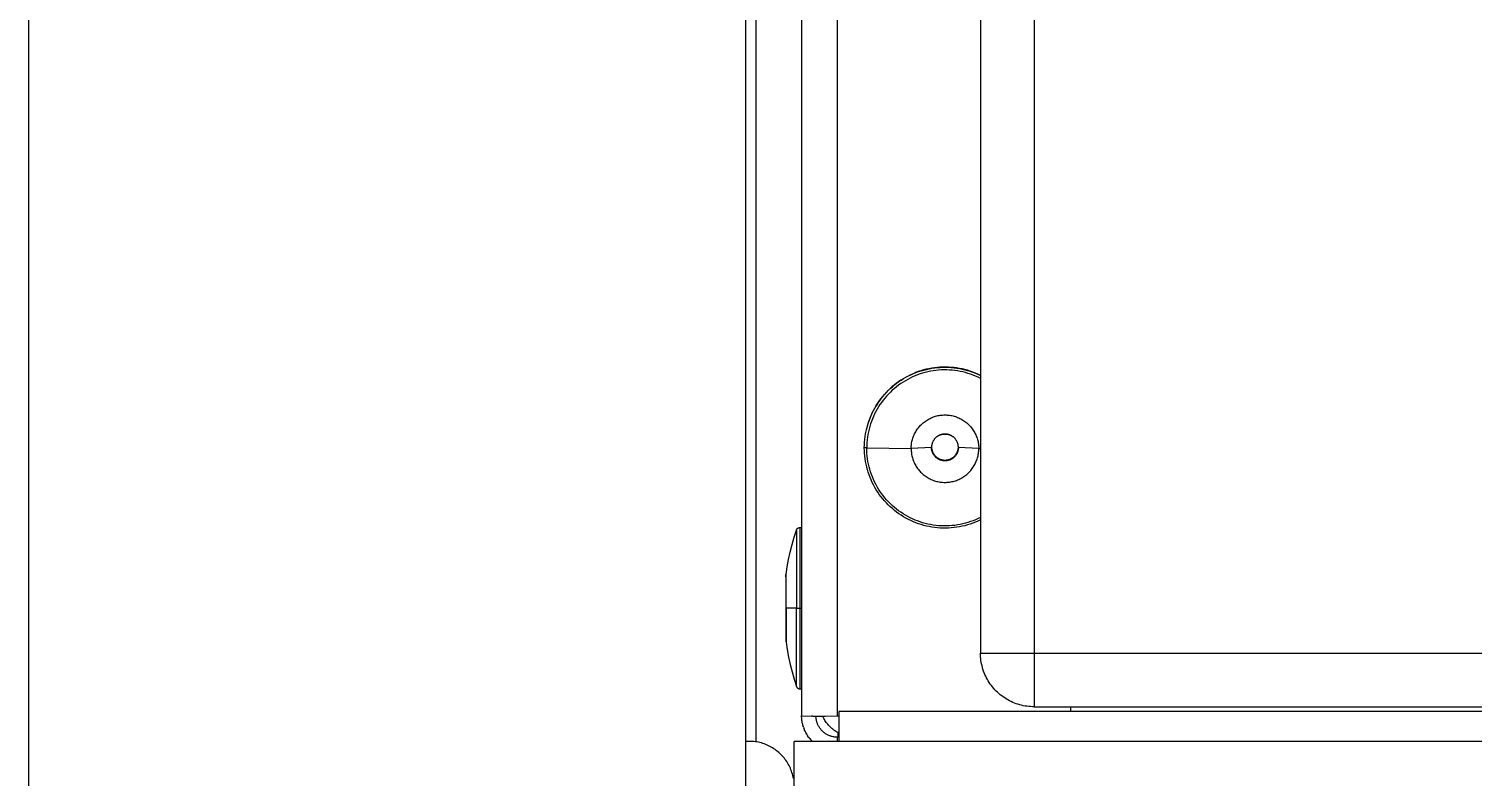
# Model space of a CAD drawing. Header units: millimetres. Extents: x -1283 to 2747, y -259 to 2557.
# Drawn here: x 719.4 to 800, y 1339.7 to 1381.5 of the extents above; entities that cross this region are included whole.
import ezdxf

# ---------------------------------------------------------------- set-up
doc = ezdxf.new("R2010")
doc.units = ezdxf.units.MM
doc.header["$MEASUREMENT"] = 0
doc.layers.add('Utwórz2D linie widoczne', color=7, linetype='Continuous', true_color=0x000000)

msp = doc.modelspace()

# ---------------------------------------------------------------- linework, layer by layer
at = {"layer": 'Utwórz2D linie widoczne'}
for p, q in [((719.448, 1281.382), (719.448, 2063.382)), ((759.448, 2061.382), (759.448, 1281.382)), ((760.009, 2061.382), (760.009, 1341.691)), ((772.554, 2055.646), (772.554, 1346.646)), ((775.554, 2055.646), (775.554, 1346.646)), ((762.572, 2040.296), (762.572, 1343.146)), ((764.572, 1343.146), (764.572, 2031.144)), ((768.65, 1362.168), (768.51, 1362.1)), ((768.532, 1362.104), (768.671, 1362.171)), ((768.791, 1362.232), (768.65, 1362.168)), ((768.671, 1362.171), (768.812, 1362.234)), ((768.935, 1362.291), (768.791, 1362.232)), ((768.812, 1362.234), (768.955, 1362.292)), ((769.042, 1362.166), (768.901, 1362.11)), ((769.081, 1362.345), (768.935, 1362.291)), ((768.955, 1362.292), (769.1, 1362.345)), ((769.184, 1362.216), (769.042, 1362.166)), ((769.228, 1362.394), (769.081, 1362.345)), ((769.1, 1362.345), (769.247, 1362.393)), ((769.328, 1362.262), (769.184, 1362.216)), ((769.377, 1362.438), (769.228, 1362.394)), ((769.247, 1362.393), (769.395, 1362.436)), ((769.473, 1362.302), (769.328, 1362.262)), ((769.528, 1362.476), (769.377, 1362.438)), ((769.395, 1362.436), (769.545, 1362.474)), ((769.62, 1362.338), (769.473, 1362.302)), ((769.679, 1362.51), (769.528, 1362.476)), ((769.545, 1362.474), (769.696, 1362.506)), ((769.768, 1362.368), (769.62, 1362.338)), ((769.832, 1362.538), (769.679, 1362.51)), ((769.696, 1362.506), (769.848, 1362.534)), ((769.916, 1362.393), (769.768, 1362.368)), ((769.986, 1362.561), (769.832, 1362.538)), ((769.848, 1362.534), (770.001, 1362.556)), ((770.066, 1362.413), (769.916, 1362.393)), ((770.14, 1362.578), (769.986, 1362.561)), ((770.001, 1362.556), (770.154, 1362.573)), ((770.216, 1362.428), (770.066, 1362.413)), ((770.295, 1362.591), (770.14, 1362.578)), ((770.154, 1362.573), (770.308, 1362.585)), ((770.367, 1362.438), (770.216, 1362.428)), ((770.45, 1362.598), (770.295, 1362.591)), ((770.308, 1362.585), (770.463, 1362.591)), ((770.517, 1362.443), (770.367, 1362.438)), ((770.605, 1362.599), (770.45, 1362.598)), ((770.463, 1362.591), (770.617, 1362.592)), ((770.668, 1362.442), (770.517, 1362.443)), ((770.761, 1362.595), (770.605, 1362.599)), ((770.617, 1362.592), (770.772, 1362.588)), ((770.819, 1362.436), (770.668, 1362.442)), ((770.916, 1362.586), (770.761, 1362.595)), ((770.772, 1362.588), (770.926, 1362.578)), ((770.969, 1362.425), (770.819, 1362.436)), ((771.07, 1362.571), (770.916, 1362.586)), ((770.926, 1362.578), (771.079, 1362.564)), ((771.119, 1362.408), (770.969, 1362.425)), ((771.224, 1362.552), (771.07, 1362.571)), ((771.079, 1362.564), (771.233, 1362.544)), ((771.269, 1362.387), (771.119, 1362.408)), ((771.378, 1362.526), (771.224, 1362.552)), ((771.233, 1362.544), (771.385, 1362.518)), ((771.417, 1362.36), (771.269, 1362.387)), ((771.53, 1362.496), (771.378, 1362.526)), ((771.385, 1362.518), (771.536, 1362.488)), ((771.565, 1362.328), (771.417, 1362.36)), ((771.681, 1362.46), (771.53, 1362.496)), ((771.536, 1362.488), (771.687, 1362.452)), ((771.711, 1362.292), (771.565, 1362.328)), ((771.831, 1362.419), (771.681, 1362.46)), ((771.687, 1362.452), (771.835, 1362.411)), ((771.856, 1362.25), (771.711, 1362.292)), ((771.979, 1362.373), (771.831, 1362.419)), ((771.835, 1362.411), (771.983, 1362.365)), ((771.999, 1362.203), (771.856, 1362.25)), ((772.126, 1362.322), (771.979, 1362.373)), ((771.983, 1362.365), (772.129, 1362.314)), ((772.141, 1362.151), (771.999, 1362.203)), ((772.271, 1362.266), (772.126, 1362.322)), ((772.129, 1362.314), (772.273, 1362.259)), ((772.281, 1362.094), (772.141, 1362.151)), ((772.414, 1362.205), (772.271, 1362.266)), ((772.273, 1362.259), (772.415, 1362.198)), ((772.554, 1362.139), (772.414, 1362.205)), ((772.415, 1362.198), (772.554, 1362.132)), ((767.498, 1361.386), (767.386, 1361.278)), ((767.409, 1361.294), (767.521, 1361.4)), ((767.613, 1361.49), (767.498, 1361.386)), ((767.521, 1361.4), (767.636, 1361.503)), ((767.732, 1361.59), (767.613, 1361.49)), ((767.747, 1361.405), (767.634, 1361.306)), ((767.636, 1361.503), (767.755, 1361.602)), ((767.854, 1361.686), (767.732, 1361.59)), ((767.864, 1361.501), (767.747, 1361.405)), ((767.755, 1361.602), (767.877, 1361.696)), ((767.979, 1361.778), (767.854, 1361.686)), ((767.984, 1361.592), (767.864, 1361.501)), ((767.877, 1361.696), (768.003, 1361.787)), ((768.108, 1361.865), (767.979, 1361.778)), ((768.107, 1361.68), (767.984, 1361.592)), ((768.003, 1361.787), (768.131, 1361.873)), ((768.233, 1361.763), (768.107, 1361.68)), ((768.239, 1361.948), (768.108, 1361.865)), ((768.131, 1361.873), (768.262, 1361.954)), ((768.361, 1361.842), (768.233, 1361.763)), ((768.374, 1362.026), (768.239, 1361.948)), ((768.262, 1361.954), (768.396, 1362.031)), ((768.493, 1361.916), (768.361, 1361.842)), ((768.51, 1362.1), (768.374, 1362.026)), ((768.396, 1362.031), (768.532, 1362.104)), ((768.627, 1361.985), (768.493, 1361.916)), ((768.763, 1362.05), (768.627, 1361.985)), ((768.901, 1362.11), (768.763, 1362.05)), ((772.419, 1362.033), (772.281, 1362.094)), ((772.554, 1361.967), (772.419, 1362.033)), ((766.8, 1360.555), (766.718, 1360.424)), ((766.739, 1360.449), (766.822, 1360.579)), ((766.887, 1360.684), (766.8, 1360.555)), ((766.822, 1360.579), (766.909, 1360.707)), ((766.979, 1360.81), (766.887, 1360.684)), ((766.909, 1360.707), (767.001, 1360.831)), ((767.032, 1360.631), (766.946, 1360.507)), ((767.074, 1360.932), (766.979, 1360.81)), ((767.001, 1360.831), (767.097, 1360.952)), ((767.123, 1360.752), (767.032, 1360.631)), ((767.174, 1361.051), (767.074, 1360.932)), ((767.097, 1360.952), (767.197, 1361.069)), ((767.217, 1360.87), (767.123, 1360.752)), ((767.278, 1361.166), (767.174, 1361.051)), ((767.197, 1361.069), (767.301, 1361.183)), ((767.316, 1360.984), (767.217, 1360.87)), ((767.386, 1361.278), (767.278, 1361.166)), ((767.301, 1361.183), (767.409, 1361.294)), ((767.418, 1361.095), (767.316, 1360.984)), ((767.524, 1361.202), (767.418, 1361.095)), ((767.634, 1361.306), (767.524, 1361.202)), ((766.376, 1359.728), (766.322, 1359.582)), ((766.338, 1359.616), (766.392, 1359.76)), ((766.434, 1359.871), (766.376, 1359.728)), ((766.392, 1359.76), (766.452, 1359.903)), ((766.498, 1360.013), (766.434, 1359.871)), ((766.452, 1359.903), (766.517, 1360.043)), ((766.524, 1359.708), (766.47, 1359.567)), ((766.567, 1360.152), (766.498, 1360.013)), ((766.517, 1360.043), (766.586, 1360.181)), ((766.583, 1359.847), (766.524, 1359.708)), ((766.64, 1360.289), (766.567, 1360.152)), ((766.646, 1359.984), (766.583, 1359.847)), ((766.586, 1360.181), (766.66, 1360.316)), ((766.718, 1360.424), (766.64, 1360.289)), ((766.714, 1360.119), (766.646, 1359.984)), ((766.66, 1360.316), (766.739, 1360.449)), ((766.787, 1360.251), (766.714, 1360.119)), ((766.865, 1360.38), (766.787, 1360.251)), ((766.946, 1360.507), (766.865, 1360.38)), ((769.63, 1359.679), (769.687, 1359.711)), ((769.687, 1359.711), (769.746, 1359.74)), ((769.746, 1359.74), (769.806, 1359.768)), ((769.806, 1359.768), (769.866, 1359.794)), ((769.866, 1359.794), (769.928, 1359.817)), ((769.928, 1359.817), (769.99, 1359.839)), ((769.99, 1359.839), (770.053, 1359.858)), ((770.053, 1359.858), (770.116, 1359.875)), ((770.116, 1359.875), (770.18, 1359.89)), ((770.18, 1359.89), (770.245, 1359.902)), ((770.245, 1359.902), (770.31, 1359.913)), ((770.31, 1359.913), (770.375, 1359.921)), ((770.375, 1359.921), (770.441, 1359.926)), ((770.441, 1359.926), (770.506, 1359.93)), ((770.506, 1359.93), (770.572, 1359.931)), ((770.572, 1359.931), (770.638, 1359.93)), ((770.638, 1359.93), (770.704, 1359.926)), ((770.704, 1359.926), (770.769, 1359.921)), ((770.769, 1359.921), (770.834, 1359.913)), ((770.834, 1359.913), (770.899, 1359.902)), ((770.899, 1359.902), (770.964, 1359.89)), ((770.964, 1359.89), (771.028, 1359.875)), ((771.028, 1359.875), (771.092, 1359.858)), ((771.092, 1359.858), (771.154, 1359.839)), ((771.154, 1359.839), (771.217, 1359.817)), ((771.217, 1359.817), (771.278, 1359.794)), ((771.278, 1359.794), (771.339, 1359.768)), ((771.339, 1359.768), (771.398, 1359.74)), ((771.398, 1359.74), (771.457, 1359.711)), ((771.457, 1359.711), (771.514, 1359.679)), ((766.14, 1358.87), (766.169, 1359.022)), ((766.169, 1359.022), (766.204, 1359.172)), ((766.23, 1359.285), (766.191, 1359.135)), ((766.204, 1359.172), (766.243, 1359.322)), ((766.273, 1359.434), (766.23, 1359.285)), ((766.243, 1359.322), (766.288, 1359.47)), ((766.322, 1359.582), (766.273, 1359.434)), ((766.304, 1358.987), (766.275, 1358.839)), ((766.288, 1359.47), (766.338, 1359.616)), ((766.338, 1359.134), (766.304, 1358.987)), ((766.377, 1359.28), (766.338, 1359.134)), ((766.421, 1359.425), (766.377, 1359.28)), ((766.47, 1359.567), (766.421, 1359.425)), ((768.877, 1358.874), (768.907, 1358.932)), ((768.907, 1358.932), (768.939, 1358.99)), ((768.939, 1358.99), (768.973, 1359.046)), ((768.973, 1359.046), (769.009, 1359.101)), ((769.009, 1359.101), (769.047, 1359.155)), ((769.047, 1359.155), (769.087, 1359.208)), ((769.087, 1359.208), (769.128, 1359.259)), ((769.128, 1359.259), (769.171, 1359.308)), ((769.171, 1359.308), (769.216, 1359.356)), ((769.216, 1359.356), (769.263, 1359.403)), ((769.263, 1359.403), (769.311, 1359.448)), ((769.311, 1359.448), (769.361, 1359.491)), ((769.361, 1359.491), (769.412, 1359.532)), ((769.412, 1359.532), (769.464, 1359.572)), ((769.464, 1359.572), (769.518, 1359.609)), ((769.518, 1359.609), (769.573, 1359.645)), ((769.573, 1359.645), (769.63, 1359.679)), ((771.514, 1359.679), (771.571, 1359.645)), ((771.571, 1359.645), (771.626, 1359.609)), ((771.626, 1359.609), (771.68, 1359.572)), ((771.68, 1359.572), (771.732, 1359.532)), ((771.732, 1359.532), (771.784, 1359.491)), ((771.784, 1359.491), (771.833, 1359.448)), ((771.833, 1359.448), (771.881, 1359.403)), ((771.881, 1359.403), (771.928, 1359.356)), ((771.928, 1359.356), (771.973, 1359.308)), ((771.973, 1359.308), (772.016, 1359.259)), ((772.016, 1359.259), (772.058, 1359.208)), ((772.058, 1359.208), (772.097, 1359.155)), ((772.097, 1359.155), (772.135, 1359.101)), ((772.135, 1359.101), (772.171, 1359.046)), ((772.171, 1359.046), (772.205, 1358.99)), ((772.205, 1358.99), (772.237, 1358.932)), ((772.237, 1358.932), (772.267, 1358.874)), ((766.072, 1358.102), (766.075, 1358.256)), ((766.209, 1358.089), (766.072, 1358.102)), ((766.075, 1357.948), (766.072, 1358.102)), ((766.075, 1358.256), (766.083, 1358.411)), ((766.083, 1358.411), (766.097, 1358.564)), ((766.097, 1358.564), (766.116, 1358.718)), ((766.116, 1358.718), (766.14, 1358.87)), ((766.212, 1358.24), (766.209, 1358.089)), ((766.22, 1358.39), (766.212, 1358.24)), ((766.233, 1358.541), (766.22, 1358.39)), ((766.252, 1358.69), (766.233, 1358.541)), ((766.275, 1358.839), (766.252, 1358.69)), ((769.822, 1358.117), (768.685, 1358.048)), ((768.685, 1358.048), (768.686, 1358.114)), ((768.686, 1358.114), (768.69, 1358.18)), ((768.69, 1358.18), (768.696, 1358.245)), ((768.696, 1358.245), (768.704, 1358.31)), ((768.704, 1358.31), (768.714, 1358.375)), ((768.714, 1358.375), (768.727, 1358.44)), ((768.727, 1358.44), (768.742, 1358.504)), ((768.742, 1358.504), (768.759, 1358.568)), ((768.759, 1358.568), (768.778, 1358.63)), ((768.778, 1358.63), (768.8, 1358.693)), ((768.8, 1358.693), (768.824, 1358.754)), ((768.824, 1358.754), (768.85, 1358.814)), ((768.85, 1358.814), (768.877, 1358.874)), ((769.824, 1358.164), (769.822, 1358.138)), ((769.822, 1358.138), (769.824, 1358.112)), ((769.823, 1358.088), (769.822, 1358.114)), ((769.826, 1358.19), (769.824, 1358.164)), ((769.824, 1358.112), (769.826, 1358.086)), ((769.829, 1358.216), (769.826, 1358.19)), ((769.833, 1358.241), (769.829, 1358.216)), ((769.838, 1358.267), (769.833, 1358.241)), ((769.844, 1358.292), (769.838, 1358.267)), ((769.85, 1358.317), (769.844, 1358.292)), ((769.858, 1358.342), (769.85, 1358.317)), ((769.866, 1358.366), (769.858, 1358.342)), ((769.875, 1358.391), (769.866, 1358.366)), ((769.885, 1358.414), (769.875, 1358.391)), ((769.896, 1358.438), (769.885, 1358.414)), ((769.908, 1358.461), (769.896, 1358.438)), ((769.92, 1358.484), (769.908, 1358.461)), ((769.933, 1358.506), (769.92, 1358.484)), ((769.947, 1358.528), (769.933, 1358.506)), ((769.962, 1358.549), (769.947, 1358.528)), ((769.977, 1358.57), (769.962, 1358.549)), ((769.994, 1358.59), (769.977, 1358.57)), ((770.01, 1358.61), (769.994, 1358.59)), ((770.028, 1358.629), (770.01, 1358.61)), ((770.046, 1358.648), (770.028, 1358.629)), ((770.065, 1358.666), (770.046, 1358.648)), ((770.084, 1358.683), (770.065, 1358.666)), ((770.104, 1358.699), (770.084, 1358.683)), ((770.125, 1358.715), (770.104, 1358.699)), ((770.146, 1358.73), (770.125, 1358.715)), ((770.167, 1358.745), (770.146, 1358.73)), ((770.162, 1358.744), (770.183, 1358.757)), ((770.189, 1358.758), (770.167, 1358.745)), ((770.183, 1358.757), (770.205, 1358.77)), ((770.212, 1358.771), (770.189, 1358.758)), ((770.205, 1358.77), (770.228, 1358.782)), ((770.235, 1358.783), (770.212, 1358.771)), ((770.228, 1358.782), (770.251, 1358.793)), ((770.258, 1358.794), (770.235, 1358.783)), ((770.251, 1358.793), (770.274, 1358.804)), ((770.282, 1358.805), (770.258, 1358.794)), ((770.274, 1358.804), (770.298, 1358.814)), ((770.306, 1358.814), (770.282, 1358.805)), ((770.298, 1358.814), (770.322, 1358.823)), ((770.33, 1358.823), (770.306, 1358.814)), ((770.322, 1358.823), (770.346, 1358.831)), ((770.355, 1358.831), (770.33, 1358.823)), ((770.346, 1358.831), (770.37, 1358.838)), ((770.38, 1358.838), (770.355, 1358.831)), ((770.37, 1358.838), (770.395, 1358.844)), ((770.405, 1358.844), (770.38, 1358.838)), ((770.395, 1358.844), (770.42, 1358.85)), ((770.43, 1358.85), (770.405, 1358.844)), ((770.42, 1358.85), (770.445, 1358.855)), ((770.456, 1358.854), (770.43, 1358.85)), ((770.445, 1358.855), (770.47, 1358.859)), ((770.482, 1358.858), (770.456, 1358.854)), ((770.47, 1358.859), (770.496, 1358.862)), ((770.507, 1358.86), (770.482, 1358.858)), ((770.496, 1358.862), (770.521, 1358.864)), ((770.533, 1358.862), (770.507, 1358.86)), ((770.521, 1358.864), (770.547, 1358.865)), ((770.559, 1358.863), (770.533, 1358.862)), ((770.547, 1358.865), (770.572, 1358.866)), ((770.585, 1358.863), (770.559, 1358.863)), ((770.572, 1358.866), (770.598, 1358.865)), ((770.611, 1358.862), (770.585, 1358.863)), ((770.598, 1358.865), (770.623, 1358.864)), ((770.637, 1358.86), (770.611, 1358.862)), ((770.623, 1358.864), (770.649, 1358.862)), ((770.663, 1358.858), (770.637, 1358.86)), ((770.649, 1358.862), (770.674, 1358.859)), ((770.688, 1358.854), (770.663, 1358.858)), ((770.674, 1358.859), (770.699, 1358.855)), ((770.714, 1358.85), (770.688, 1358.854)), ((770.699, 1358.855), (770.724, 1358.85)), ((770.739, 1358.844), (770.714, 1358.85)), ((770.724, 1358.85), (770.749, 1358.844)), ((770.764, 1358.838), (770.739, 1358.844)), ((770.749, 1358.844), (770.774, 1358.838)), ((770.789, 1358.831), (770.764, 1358.838)), ((770.774, 1358.838), (770.798, 1358.831)), ((770.814, 1358.823), (770.789, 1358.831)), ((770.798, 1358.831), (770.823, 1358.823)), ((770.838, 1358.814), (770.814, 1358.823)), ((770.823, 1358.823), (770.847, 1358.814)), ((770.862, 1358.805), (770.838, 1358.814)), ((770.847, 1358.814), (770.87, 1358.804)), ((770.886, 1358.794), (770.862, 1358.805)), ((770.87, 1358.804), (770.893, 1358.793)), ((770.909, 1358.783), (770.886, 1358.794)), ((770.893, 1358.793), (770.916, 1358.782)), ((770.932, 1358.771), (770.909, 1358.783)), ((770.916, 1358.782), (770.939, 1358.77)), ((770.955, 1358.758), (770.932, 1358.771)), ((770.939, 1358.77), (770.961, 1358.757)), ((770.977, 1358.745), (770.955, 1358.758)), ((770.961, 1358.757), (770.983, 1358.744)), ((770.999, 1358.73), (770.977, 1358.745)), ((771.02, 1358.715), (770.999, 1358.73)), ((771.04, 1358.699), (771.02, 1358.715)), ((771.06, 1358.683), (771.04, 1358.699)), ((771.079, 1358.666), (771.06, 1358.683)), ((771.098, 1358.648), (771.079, 1358.666)), ((771.116, 1358.629), (771.098, 1358.648)), ((771.134, 1358.61), (771.116, 1358.629)), ((771.151, 1358.59), (771.134, 1358.61)), ((771.167, 1358.57), (771.151, 1358.59)), ((771.182, 1358.549), (771.167, 1358.57)), ((771.197, 1358.528), (771.182, 1358.549)), ((771.211, 1358.506), (771.197, 1358.528)), ((771.224, 1358.484), (771.211, 1358.506)), ((771.237, 1358.461), (771.224, 1358.484)), ((771.248, 1358.438), (771.237, 1358.461)), ((771.259, 1358.414), (771.248, 1358.438)), ((771.269, 1358.391), (771.259, 1358.414)), ((771.278, 1358.366), (771.269, 1358.391)), ((771.287, 1358.342), (771.278, 1358.366)), ((771.294, 1358.317), (771.287, 1358.342)), ((771.301, 1358.292), (771.294, 1358.317)), ((771.306, 1358.267), (771.301, 1358.292)), ((771.311, 1358.241), (771.306, 1358.267)), ((771.315, 1358.216), (771.311, 1358.241)), ((771.318, 1358.19), (771.315, 1358.216)), ((771.321, 1358.164), (771.318, 1358.19)), ((771.319, 1358.086), (771.321, 1358.112)), ((771.322, 1358.138), (771.321, 1358.164)), ((771.321, 1358.112), (771.322, 1358.138)), ((772.459, 1358.048), (771.322, 1358.117)), ((771.322, 1358.114), (771.322, 1358.088)), ((772.267, 1358.874), (772.295, 1358.814)), ((772.295, 1358.814), (772.321, 1358.754)), ((772.321, 1358.754), (772.344, 1358.693)), ((772.344, 1358.693), (772.366, 1358.63)), ((772.366, 1358.63), (772.385, 1358.568)), ((772.385, 1358.568), (772.402, 1358.504)), ((772.402, 1358.504), (772.417, 1358.44)), ((772.417, 1358.44), (772.43, 1358.375)), ((772.43, 1358.375), (772.44, 1358.31)), ((772.44, 1358.31), (772.449, 1358.245)), ((772.449, 1358.245), (772.454, 1358.18)), ((772.454, 1358.18), (772.458, 1358.114)), ((772.458, 1358.114), (772.459, 1358.048)), ((766.083, 1357.793), (766.075, 1357.948)), ((766.097, 1357.64), (766.083, 1357.793)), ((766.116, 1357.486), (766.097, 1357.64)), ((766.14, 1357.334), (766.116, 1357.486)), ((766.169, 1357.182), (766.14, 1357.334)), ((766.212, 1357.938), (766.209, 1358.089)), ((766.209, 1358.089), (768.685, 1358.048)), ((766.22, 1357.787), (766.212, 1357.938)), ((766.233, 1357.637), (766.22, 1357.787)), ((766.252, 1357.487), (766.233, 1357.637)), ((766.275, 1357.338), (766.252, 1357.487)), ((766.304, 1357.19), (766.275, 1357.338)), ((768.685, 1358.048), (768.686, 1357.983)), ((768.686, 1357.983), (768.69, 1357.917)), ((768.69, 1357.917), (768.696, 1357.851)), ((768.696, 1357.851), (768.704, 1357.786)), ((768.704, 1357.786), (768.714, 1357.721)), ((768.714, 1357.721), (768.727, 1357.657)), ((768.727, 1357.657), (768.742, 1357.593)), ((768.742, 1357.593), (768.759, 1357.529)), ((768.759, 1357.529), (768.778, 1357.466)), ((768.778, 1357.466), (768.8, 1357.404)), ((768.8, 1357.404), (768.824, 1357.343)), ((768.824, 1357.343), (768.85, 1357.282)), ((769.824, 1358.062), (769.823, 1358.088)), ((769.827, 1358.036), (769.824, 1358.062)), ((769.826, 1358.086), (769.829, 1358.061)), ((769.83, 1358.01), (769.827, 1358.036)), ((769.829, 1358.061), (769.833, 1358.035)), ((769.834, 1357.984), (769.83, 1358.01)), ((769.833, 1358.035), (769.838, 1358.009)), ((769.84, 1357.959), (769.834, 1357.984)), ((769.838, 1358.009), (769.843, 1357.984)), ((769.846, 1357.933), (769.84, 1357.959)), ((769.843, 1357.984), (769.85, 1357.959)), ((769.852, 1357.908), (769.846, 1357.933)), ((769.85, 1357.959), (769.857, 1357.934)), ((769.86, 1357.883), (769.852, 1357.908)), ((769.857, 1357.934), (769.865, 1357.909)), ((769.869, 1357.859), (769.86, 1357.883)), ((769.865, 1357.909), (769.875, 1357.885)), ((769.878, 1357.834), (769.869, 1357.859)), ((769.875, 1357.885), (769.885, 1357.861)), ((769.889, 1357.811), (769.878, 1357.834)), ((769.885, 1357.861), (769.895, 1357.837)), ((769.9, 1357.787), (769.889, 1357.811)), ((769.895, 1357.837), (769.907, 1357.814)), ((769.912, 1357.764), (769.9, 1357.787)), ((769.907, 1357.814), (769.919, 1357.791)), ((769.924, 1357.741), (769.912, 1357.764)), ((769.919, 1357.791), (769.933, 1357.769)), ((769.938, 1357.719), (769.924, 1357.741)), ((769.933, 1357.769), (769.946, 1357.747)), ((769.952, 1357.697), (769.938, 1357.719)), ((769.946, 1357.747), (769.961, 1357.726)), ((769.967, 1357.676), (769.952, 1357.697)), ((769.961, 1357.726), (769.977, 1357.705)), ((769.983, 1357.655), (769.967, 1357.676)), ((769.977, 1357.705), (769.993, 1357.685)), ((770, 1357.635), (769.983, 1357.655)), ((769.993, 1357.685), (770.01, 1357.665)), ((770.017, 1357.615), (770, 1357.635)), ((770.01, 1357.665), (770.027, 1357.646)), ((770.035, 1357.596), (770.017, 1357.615)), ((770.027, 1357.646), (770.045, 1357.627)), ((770.053, 1357.578), (770.035, 1357.596)), ((770.045, 1357.627), (770.064, 1357.609)), ((770.072, 1357.56), (770.053, 1357.578)), ((770.064, 1357.609), (770.083, 1357.592)), ((770.092, 1357.543), (770.072, 1357.56)), ((770.083, 1357.592), (770.103, 1357.575)), ((770.112, 1357.527), (770.092, 1357.543)), ((770.103, 1357.575), (770.124, 1357.559)), ((770.133, 1357.511), (770.112, 1357.527)), ((770.124, 1357.559), (770.145, 1357.544)), ((770.154, 1357.496), (770.133, 1357.511)), ((770.145, 1357.544), (770.167, 1357.53)), ((770.176, 1357.482), (770.154, 1357.496)), ((770.167, 1357.53), (770.189, 1357.516)), ((770.199, 1357.469), (770.176, 1357.482)), ((770.189, 1357.516), (770.211, 1357.503)), ((770.222, 1357.456), (770.199, 1357.469)), ((770.211, 1357.503), (770.234, 1357.491)), ((770.245, 1357.444), (770.222, 1357.456)), ((770.234, 1357.491), (770.258, 1357.48)), ((770.268, 1357.433), (770.245, 1357.444)), ((770.258, 1357.48), (770.281, 1357.469)), ((770.292, 1357.423), (770.268, 1357.433)), ((770.281, 1357.469), (770.305, 1357.46)), ((770.317, 1357.414), (770.292, 1357.423)), ((770.305, 1357.46), (770.33, 1357.451)), ((770.341, 1357.406), (770.317, 1357.414)), ((770.33, 1357.451), (770.355, 1357.443)), ((770.366, 1357.398), (770.341, 1357.406)), ((770.355, 1357.443), (770.38, 1357.436)), ((770.392, 1357.391), (770.366, 1357.398)), ((770.38, 1357.436), (770.405, 1357.43)), ((770.417, 1357.385), (770.392, 1357.391)), ((770.405, 1357.43), (770.43, 1357.424)), ((770.443, 1357.381), (770.417, 1357.385)), ((770.43, 1357.424), (770.456, 1357.42)), ((770.468, 1357.376), (770.443, 1357.381)), ((770.456, 1357.42), (770.481, 1357.416)), ((770.494, 1357.373), (770.468, 1357.376)), ((770.481, 1357.416), (770.507, 1357.414)), ((770.52, 1357.371), (770.494, 1357.373)), ((770.507, 1357.414), (770.533, 1357.412)), ((770.546, 1357.37), (770.52, 1357.371)), ((770.533, 1357.412), (770.559, 1357.411)), ((770.572, 1357.369), (770.546, 1357.37)), ((770.559, 1357.411), (770.585, 1357.411)), ((770.598, 1357.37), (770.572, 1357.369)), ((770.585, 1357.411), (770.611, 1357.412)), ((770.624, 1357.371), (770.598, 1357.37)), ((770.611, 1357.412), (770.637, 1357.414)), ((770.65, 1357.373), (770.624, 1357.371)), ((770.637, 1357.414), (770.663, 1357.416)), ((770.676, 1357.376), (770.65, 1357.373)), ((770.663, 1357.416), (770.689, 1357.42)), ((770.702, 1357.381), (770.676, 1357.376)), ((770.689, 1357.42), (770.714, 1357.424)), ((770.727, 1357.385), (770.702, 1357.381)), ((770.714, 1357.424), (770.74, 1357.43)), ((770.753, 1357.391), (770.727, 1357.385)), ((770.74, 1357.43), (770.765, 1357.436)), ((770.778, 1357.398), (770.753, 1357.391)), ((770.765, 1357.436), (770.79, 1357.443)), ((770.803, 1357.406), (770.778, 1357.398)), ((770.79, 1357.443), (770.814, 1357.451)), ((770.828, 1357.414), (770.803, 1357.406)), ((770.814, 1357.451), (770.839, 1357.46)), ((770.852, 1357.423), (770.828, 1357.414)), ((770.839, 1357.46), (770.863, 1357.469)), ((770.876, 1357.433), (770.852, 1357.423)), ((770.863, 1357.469), (770.887, 1357.48)), ((770.9, 1357.444), (770.876, 1357.433)), ((770.887, 1357.48), (770.91, 1357.491)), ((770.923, 1357.456), (770.9, 1357.444)), ((770.91, 1357.491), (770.933, 1357.503)), ((770.946, 1357.469), (770.923, 1357.456)), ((770.933, 1357.503), (770.956, 1357.516)), ((770.968, 1357.482), (770.946, 1357.469)), ((770.956, 1357.516), (770.978, 1357.53)), ((770.99, 1357.496), (770.968, 1357.482)), ((770.978, 1357.53), (770.999, 1357.544)), ((771.011, 1357.511), (770.99, 1357.496)), ((770.999, 1357.544), (771.02, 1357.559)), ((771.032, 1357.527), (771.011, 1357.511)), ((771.02, 1357.559), (771.041, 1357.575)), ((771.052, 1357.543), (771.032, 1357.527)), ((771.041, 1357.575), (771.061, 1357.592)), ((771.072, 1357.56), (771.052, 1357.543)), ((771.061, 1357.592), (771.08, 1357.609)), ((771.091, 1357.578), (771.072, 1357.56)), ((771.08, 1357.609), (771.099, 1357.627)), ((771.11, 1357.596), (771.091, 1357.578)), ((771.099, 1357.627), (771.117, 1357.646)), ((771.128, 1357.615), (771.11, 1357.596)), ((771.117, 1357.646), (771.135, 1357.665)), ((771.145, 1357.635), (771.128, 1357.615)), ((771.135, 1357.665), (771.152, 1357.685)), ((771.161, 1357.655), (771.145, 1357.635)), ((771.152, 1357.685), (771.168, 1357.705)), ((771.177, 1357.676), (771.161, 1357.655)), ((771.168, 1357.705), (771.183, 1357.726)), ((771.192, 1357.697), (771.177, 1357.676)), ((771.183, 1357.726), (771.198, 1357.747)), ((771.206, 1357.719), (771.192, 1357.697)), ((771.198, 1357.747), (771.212, 1357.769)), ((771.22, 1357.741), (771.206, 1357.719)), ((771.212, 1357.769), (771.225, 1357.791)), ((771.233, 1357.764), (771.22, 1357.741)), ((771.225, 1357.791), (771.237, 1357.814)), ((771.245, 1357.787), (771.233, 1357.764)), ((771.237, 1357.814), (771.249, 1357.837)), ((771.256, 1357.811), (771.245, 1357.787)), ((771.249, 1357.837), (771.26, 1357.861)), ((771.266, 1357.834), (771.256, 1357.811)), ((771.26, 1357.861), (771.27, 1357.885)), ((771.275, 1357.859), (771.266, 1357.834)), ((771.27, 1357.885), (771.279, 1357.909)), ((771.284, 1357.883), (771.275, 1357.859)), ((771.279, 1357.909), (771.287, 1357.934)), ((771.292, 1357.908), (771.284, 1357.883)), ((771.287, 1357.934), (771.295, 1357.959)), ((771.299, 1357.933), (771.292, 1357.908)), ((771.295, 1357.959), (771.301, 1357.984)), ((771.305, 1357.959), (771.299, 1357.933)), ((771.301, 1357.984), (771.307, 1358.009)), ((771.31, 1357.984), (771.305, 1357.959)), ((771.307, 1358.009), (771.312, 1358.035)), ((771.314, 1358.01), (771.31, 1357.984)), ((771.312, 1358.035), (771.315, 1358.061)), ((771.318, 1358.036), (771.314, 1358.01)), ((771.315, 1358.061), (771.319, 1358.086)), ((771.32, 1358.062), (771.318, 1358.036)), ((771.322, 1358.088), (771.32, 1358.062)), ((772.295, 1357.282), (772.321, 1357.343)), ((772.321, 1357.343), (772.344, 1357.404)), ((772.344, 1357.404), (772.366, 1357.466)), ((772.366, 1357.466), (772.385, 1357.529)), ((772.385, 1357.529), (772.402, 1357.593)), ((772.402, 1357.593), (772.417, 1357.657)), ((772.417, 1357.657), (772.43, 1357.721)), ((772.43, 1357.721), (772.44, 1357.786)), ((772.44, 1357.786), (772.449, 1357.851)), ((772.449, 1357.851), (772.454, 1357.917)), ((772.454, 1357.917), (772.458, 1357.983)), ((772.458, 1357.983), (772.459, 1358.048)), ((772.459, 1358.048), (772.554, 1358.049)), ((766.204, 1357.032), (766.169, 1357.182)), ((766.243, 1356.882), (766.204, 1357.032)), ((766.217, 1356.972), (766.208, 1357.009)), ((766.246, 1356.867), (766.236, 1356.903)), ((766.288, 1356.734), (766.243, 1356.882)), ((766.338, 1356.588), (766.288, 1356.734)), ((766.338, 1357.043), (766.304, 1357.19)), ((766.377, 1356.897), (766.338, 1357.043)), ((766.392, 1356.444), (766.338, 1356.588)), ((766.421, 1356.753), (766.377, 1356.897)), ((766.47, 1356.61), (766.421, 1356.753)), ((766.524, 1356.469), (766.47, 1356.61)), ((768.85, 1357.282), (768.877, 1357.223)), ((768.877, 1357.223), (768.907, 1357.164)), ((768.907, 1357.164), (768.939, 1357.107)), ((768.939, 1357.107), (768.973, 1357.05)), ((768.973, 1357.05), (769.009, 1356.995)), ((769.009, 1356.995), (769.047, 1356.941)), ((769.047, 1356.941), (769.087, 1356.889)), ((769.087, 1356.889), (769.128, 1356.838)), ((769.128, 1356.838), (769.171, 1356.788)), ((769.171, 1356.788), (769.216, 1356.74)), ((769.216, 1356.74), (769.263, 1356.694)), ((769.263, 1356.694), (769.311, 1356.649)), ((769.311, 1356.649), (769.361, 1356.606)), ((769.361, 1356.606), (769.412, 1356.565)), ((769.412, 1356.565), (769.464, 1356.525)), ((769.464, 1356.525), (769.518, 1356.487)), ((769.518, 1356.487), (769.573, 1356.452)), ((771.571, 1356.452), (771.626, 1356.487)), ((771.626, 1356.487), (771.68, 1356.525)), ((771.68, 1356.525), (771.732, 1356.565)), ((771.732, 1356.565), (771.784, 1356.606)), ((771.784, 1356.606), (771.833, 1356.649)), ((771.833, 1356.649), (771.881, 1356.694)), ((771.881, 1356.694), (771.928, 1356.74)), ((771.928, 1356.74), (771.973, 1356.788)), ((771.973, 1356.788), (772.016, 1356.838)), ((772.016, 1356.838), (772.058, 1356.889)), ((772.058, 1356.889), (772.097, 1356.941)), ((772.097, 1356.941), (772.135, 1356.995)), ((772.135, 1356.995), (772.171, 1357.05)), ((772.171, 1357.05), (772.205, 1357.107)), ((772.205, 1357.107), (772.237, 1357.164)), ((772.237, 1357.164), (772.267, 1357.223)), ((772.267, 1357.223), (772.295, 1357.282)), ((766.452, 1356.301), (766.392, 1356.444)), ((766.517, 1356.161), (766.452, 1356.301)), ((766.586, 1356.023), (766.517, 1356.161)), ((766.583, 1356.33), (766.524, 1356.469)), ((766.646, 1356.193), (766.583, 1356.33)), ((766.66, 1355.887), (766.586, 1356.023)), ((766.714, 1356.059), (766.646, 1356.193)), ((766.738, 1355.755), (766.66, 1355.887)), ((766.787, 1355.927), (766.714, 1356.059)), ((766.822, 1355.624), (766.738, 1355.755)), ((766.865, 1355.797), (766.787, 1355.927)), ((766.946, 1355.67), (766.865, 1355.797)), ((769.573, 1356.452), (769.63, 1356.418)), ((769.63, 1356.418), (769.687, 1356.386)), ((769.687, 1356.386), (769.746, 1356.356)), ((769.746, 1356.356), (769.806, 1356.328)), ((769.806, 1356.328), (769.866, 1356.303)), ((769.866, 1356.303), (769.928, 1356.279)), ((769.928, 1356.279), (769.99, 1356.258)), ((769.99, 1356.258), (770.053, 1356.239)), ((770.053, 1356.239), (770.116, 1356.222)), ((770.116, 1356.222), (770.18, 1356.207)), ((770.18, 1356.207), (770.245, 1356.194)), ((770.245, 1356.194), (770.31, 1356.184)), ((770.31, 1356.184), (770.375, 1356.176)), ((770.375, 1356.176), (770.441, 1356.17)), ((770.441, 1356.17), (770.506, 1356.167)), ((770.506, 1356.167), (770.572, 1356.166)), ((770.572, 1356.166), (770.638, 1356.167)), ((770.638, 1356.167), (770.704, 1356.17)), ((770.704, 1356.17), (770.769, 1356.176)), ((770.769, 1356.176), (770.834, 1356.184)), ((770.834, 1356.184), (770.899, 1356.194)), ((770.899, 1356.194), (770.964, 1356.207)), ((770.964, 1356.207), (771.028, 1356.222)), ((771.028, 1356.222), (771.092, 1356.239)), ((771.092, 1356.239), (771.154, 1356.258)), ((771.154, 1356.258), (771.217, 1356.279)), ((771.217, 1356.279), (771.278, 1356.303)), ((771.278, 1356.303), (771.339, 1356.328)), ((771.339, 1356.328), (771.398, 1356.356)), ((771.398, 1356.356), (771.457, 1356.386)), ((771.457, 1356.386), (771.514, 1356.418)), ((771.514, 1356.418), (771.571, 1356.452)), ((766.909, 1355.497), (766.822, 1355.624)), ((767.001, 1355.373), (766.909, 1355.497)), ((767.032, 1355.546), (766.946, 1355.67)), ((767.097, 1355.252), (767.001, 1355.373)), ((767.123, 1355.426), (767.032, 1355.546)), ((767.197, 1355.134), (767.097, 1355.252)), ((767.217, 1355.308), (767.123, 1355.426)), ((767.301, 1355.02), (767.197, 1355.134)), ((767.316, 1355.194), (767.217, 1355.308)), ((767.409, 1354.91), (767.301, 1355.02)), ((767.418, 1355.083), (767.316, 1355.194)), ((767.521, 1354.803), (767.409, 1354.91)), ((767.524, 1354.976), (767.418, 1355.083)), ((767.634, 1354.872), (767.524, 1354.976)), ((767.747, 1354.772), (767.634, 1354.872)), ((767.636, 1354.701), (767.521, 1354.803)), ((767.755, 1354.602), (767.636, 1354.701)), ((767.864, 1354.677), (767.747, 1354.772)), ((767.877, 1354.507), (767.755, 1354.602)), ((767.984, 1354.585), (767.864, 1354.677)), ((768.002, 1354.417), (767.877, 1354.507)), ((768.107, 1354.498), (767.984, 1354.585)), ((768.131, 1354.331), (768.002, 1354.417)), ((768.233, 1354.415), (768.107, 1354.498)), ((768.262, 1354.249), (768.131, 1354.331)), ((768.361, 1354.336), (768.233, 1354.415)), ((768.396, 1354.172), (768.262, 1354.249)), ((768.493, 1354.262), (768.361, 1354.336)), ((768.532, 1354.1), (768.396, 1354.172)), ((768.627, 1354.192), (768.493, 1354.262)), ((768.671, 1354.032), (768.532, 1354.1)), ((768.763, 1354.127), (768.627, 1354.192)), ((768.901, 1354.067), (768.763, 1354.127)), ((769.042, 1354.012), (768.901, 1354.067)), ((772.281, 1354.083), (772.141, 1354.027)), ((772.419, 1354.145), (772.281, 1354.083)), ((772.554, 1354.071), (772.415, 1354.006)), ((772.554, 1354.211), (772.419, 1354.145)), ((762.153, 1353.101), (762.281, 1353.505)), ((762.282, 1353.509), (762.285, 1353.515)), ((762.282, 1353.505), (762.282, 1353.508)), ((762.282, 1353.505), (762.282, 1349.146)), ((762.285, 1353.515), (762.287, 1353.522)), ((762.287, 1353.522), (762.29, 1353.528)), ((762.29, 1353.528), (762.293, 1353.535)), ((762.293, 1353.535), (762.296, 1353.541)), ((762.296, 1353.541), (762.3, 1353.547)), ((762.3, 1353.547), (762.303, 1353.553)), ((762.303, 1353.553), (762.307, 1353.558)), ((762.307, 1353.558), (762.311, 1353.564)), ((762.311, 1353.564), (762.315, 1353.57)), ((762.315, 1353.57), (762.32, 1353.575)), ((762.32, 1353.575), (762.324, 1353.58)), ((762.324, 1353.58), (762.329, 1353.585)), ((762.329, 1353.585), (762.334, 1353.59)), ((762.334, 1353.59), (762.339, 1353.595)), ((762.339, 1353.595), (762.344, 1353.599)), ((762.344, 1353.599), (762.35, 1353.604)), ((762.35, 1353.604), (762.355, 1353.608)), ((762.355, 1353.608), (762.361, 1353.612)), ((762.361, 1353.612), (762.367, 1353.616)), ((762.367, 1353.616), (762.373, 1353.619)), ((762.373, 1353.619), (762.379, 1353.622)), ((762.379, 1353.622), (762.385, 1353.626)), ((762.385, 1353.626), (762.391, 1353.628)), ((762.391, 1353.628), (762.398, 1353.631)), ((762.398, 1353.631), (762.404, 1353.634)), ((762.404, 1353.634), (762.411, 1353.636)), ((762.411, 1353.636), (762.417, 1353.638)), ((762.417, 1353.638), (762.424, 1353.64)), ((762.424, 1353.64), (762.431, 1353.641)), ((762.431, 1353.641), (762.438, 1353.643)), ((762.438, 1353.643), (762.445, 1353.644)), ((762.445, 1353.644), (762.451, 1353.644)), ((762.451, 1353.644), (762.458, 1353.645)), ((762.458, 1353.645), (762.465, 1353.645)), ((762.465, 1353.645), (762.472, 1353.646)), ((762.472, 1353.646), (762.572, 1353.646)), ((762.472, 1353.644), (762.472, 1349.146)), ((768.812, 1353.97), (768.671, 1354.032)), ((768.955, 1353.912), (768.812, 1353.97)), ((769.1, 1353.859), (768.955, 1353.912)), ((769.184, 1353.961), (769.042, 1354.012)), ((769.247, 1353.811), (769.1, 1353.859)), ((769.328, 1353.916), (769.184, 1353.961)), ((769.395, 1353.768), (769.247, 1353.811)), ((769.473, 1353.875), (769.328, 1353.916)), ((769.545, 1353.73), (769.395, 1353.768)), ((769.62, 1353.84), (769.473, 1353.875)), ((769.696, 1353.697), (769.545, 1353.73)), ((769.768, 1353.809), (769.62, 1353.84)), ((769.848, 1353.67), (769.696, 1353.697)), ((769.916, 1353.784), (769.768, 1353.809)), ((770.001, 1353.648), (769.848, 1353.67)), ((770.066, 1353.764), (769.916, 1353.784)), ((770.154, 1353.631), (770.001, 1353.648)), ((770.216, 1353.749), (770.066, 1353.764)), ((770.308, 1353.619), (770.154, 1353.631)), ((770.367, 1353.739), (770.216, 1353.749)), ((770.463, 1353.612), (770.308, 1353.619)), ((770.517, 1353.735), (770.367, 1353.739)), ((770.617, 1353.611), (770.463, 1353.612)), ((770.668, 1353.736), (770.517, 1353.735)), ((770.771, 1353.616), (770.617, 1353.611)), ((770.819, 1353.742), (770.668, 1353.736)), ((770.926, 1353.625), (770.771, 1353.616)), ((770.969, 1353.753), (770.819, 1353.742)), ((771.079, 1353.64), (770.926, 1353.625)), ((771.119, 1353.769), (770.969, 1353.753)), ((771.232, 1353.66), (771.079, 1353.64)), ((771.269, 1353.791), (771.119, 1353.769)), ((771.385, 1353.685), (771.232, 1353.66)), ((771.417, 1353.817), (771.269, 1353.791)), ((771.536, 1353.716), (771.385, 1353.685)), ((771.565, 1353.849), (771.417, 1353.817)), ((771.686, 1353.751), (771.536, 1353.716)), ((771.711, 1353.886), (771.565, 1353.849)), ((771.835, 1353.792), (771.686, 1353.751)), ((771.856, 1353.928), (771.711, 1353.886)), ((771.983, 1353.838), (771.835, 1353.792)), ((771.999, 1353.975), (771.856, 1353.928)), ((772.129, 1353.889), (771.983, 1353.838)), ((772.141, 1354.027), (771.999, 1353.975)), ((772.273, 1353.945), (772.129, 1353.889)), ((772.415, 1354.006), (772.273, 1353.945)), ((761.935, 1352.282), (762.038, 1352.693)), ((762.038, 1352.693), (762.153, 1353.101)), ((761.767, 1351.452), (761.844, 1351.868)), ((761.844, 1351.868), (761.935, 1352.282)), ((761.693, 1350.928), (761.695, 1350.96)), ((761.693, 1350.896), (761.693, 1350.928)), ((761.693, 1350.896), (761.693, 1349.146)), ((761.695, 1350.96), (761.698, 1350.993)), ((761.698, 1350.993), (761.701, 1351.025)), ((761.702, 1351.033), (761.767, 1351.452)), ((761.702, 1349.146), (761.702, 1351.033)), ((761.695, 1349.146), (761.693, 1349.146)), ((761.693, 1349.146), (761.693, 1349.146)), ((761.693, 1349.146), (761.693, 1349.146)), ((761.693, 1349.146), (761.693, 1349.146)), ((761.693, 1349.146), (761.693, 1349.146)), ((761.693, 1349.146), (761.693, 1349.146)), ((761.693, 1349.146), (761.693, 1349.146)), ((761.693, 1349.146), (761.693, 1347.396)), ((761.695, 1349.146), (761.701, 1349.146)), ((761.702, 1349.146), (761.702, 1347.258)), ((762.282, 1349.146), (761.702, 1349.146)), ((762.282, 1349.146), (762.472, 1349.146)), ((762.282, 1344.786), (762.282, 1349.146)), ((762.472, 1349.146), (762.572, 1349.146)), ((762.472, 1349.146), (762.472, 1344.647)), ((761.693, 1347.396), (761.693, 1347.363)), ((761.693, 1347.363), (761.695, 1347.331)), ((761.695, 1347.331), (761.698, 1347.298)), ((761.698, 1347.298), (761.701, 1347.266)), ((761.702, 1347.258), (761.767, 1346.839)), ((761.767, 1346.839), (761.844, 1346.423)), ((761.844, 1346.423), (761.935, 1346.009)), ((761.935, 1346.009), (762.038, 1345.598)), ((772.554, 1346.646), (775.554, 1346.646)), ((772.556, 1346.543), (772.554, 1346.646)), ((772.561, 1346.441), (772.556, 1346.543)), ((772.57, 1346.339), (772.561, 1346.441)), ((772.582, 1346.237), (772.57, 1346.339)), ((772.598, 1346.136), (772.582, 1346.237)), ((772.617, 1346.035), (772.598, 1346.136)), ((772.64, 1345.935), (772.617, 1346.035)), ((775.554, 1346.646), (809.554, 1346.646)), ((775.554, 1346.646), (775.554, 1343.646)), ((762.038, 1345.598), (762.153, 1345.19)), ((772.666, 1345.836), (772.64, 1345.935)), ((772.695, 1345.738), (772.666, 1345.836)), ((772.728, 1345.641), (772.695, 1345.738)), ((772.764, 1345.545), (772.728, 1345.641)), ((772.803, 1345.45), (772.764, 1345.545)), ((772.845, 1345.357), (772.803, 1345.45)), ((772.891, 1345.265), (772.845, 1345.357)), ((772.939, 1345.175), (772.891, 1345.265)), ((762.153, 1345.19), (762.281, 1344.786)), ((762.282, 1344.786), (762.282, 1344.783)), ((762.282, 1344.782), (762.285, 1344.776)), ((762.285, 1344.776), (762.287, 1344.769)), ((762.287, 1344.769), (762.29, 1344.763)), ((762.29, 1344.763), (762.293, 1344.756)), ((762.293, 1344.756), (762.296, 1344.75)), ((762.296, 1344.75), (762.3, 1344.744)), ((762.3, 1344.744), (762.303, 1344.738)), ((762.303, 1344.738), (762.307, 1344.733)), ((762.307, 1344.733), (762.311, 1344.727)), ((762.311, 1344.727), (762.315, 1344.721)), ((762.315, 1344.721), (762.32, 1344.716)), ((762.32, 1344.716), (762.324, 1344.711)), ((762.324, 1344.711), (762.329, 1344.706)), ((762.329, 1344.706), (762.334, 1344.701)), ((762.334, 1344.701), (762.339, 1344.696)), ((762.339, 1344.696), (762.344, 1344.692)), ((762.344, 1344.692), (762.35, 1344.687)), ((762.35, 1344.687), (762.355, 1344.683)), ((762.355, 1344.683), (762.361, 1344.679)), ((762.361, 1344.679), (762.367, 1344.676)), ((762.367, 1344.676), (762.373, 1344.672)), ((762.373, 1344.672), (762.379, 1344.669)), ((762.379, 1344.669), (762.385, 1344.665)), ((762.385, 1344.665), (762.391, 1344.663)), ((762.391, 1344.663), (762.398, 1344.66)), ((762.398, 1344.66), (762.404, 1344.657)), ((762.404, 1344.657), (762.411, 1344.655)), ((762.411, 1344.655), (762.417, 1344.653)), ((762.417, 1344.653), (762.424, 1344.651)), ((762.424, 1344.651), (762.431, 1344.65)), ((762.431, 1344.65), (762.438, 1344.649)), ((762.438, 1344.649), (762.445, 1344.647)), ((762.445, 1344.647), (762.451, 1344.647)), ((762.451, 1344.647), (762.458, 1344.646)), ((762.458, 1344.646), (762.465, 1344.646)), ((762.465, 1344.646), (762.472, 1344.646)), ((762.472, 1344.646), (762.572, 1344.646)), ((772.991, 1345.087), (772.939, 1345.175)), ((773.046, 1345), (772.991, 1345.087)), ((773.103, 1344.915), (773.046, 1345)), ((773.164, 1344.833), (773.103, 1344.915)), ((773.227, 1344.752), (773.164, 1344.833)), ((773.293, 1344.674), (773.227, 1344.752)), ((773.362, 1344.598), (773.293, 1344.674)), ((773.433, 1344.524), (773.362, 1344.598)), ((773.507, 1344.453), (773.433, 1344.524)), ((773.583, 1344.384), (773.507, 1344.453)), ((773.661, 1344.318), (773.583, 1344.384)), ((773.742, 1344.255), (773.661, 1344.318)), ((773.824, 1344.195), (773.742, 1344.255)), ((773.909, 1344.137), (773.824, 1344.195)), ((773.996, 1344.082), (773.909, 1344.137)), ((774.084, 1344.031), (773.996, 1344.082)), ((774.174, 1343.982), (774.084, 1344.031)), ((774.266, 1343.936), (774.174, 1343.982)), ((774.359, 1343.894), (774.266, 1343.936)), ((774.454, 1343.855), (774.359, 1343.894)), ((774.55, 1343.819), (774.454, 1343.855)), ((774.647, 1343.786), (774.55, 1343.819)), ((774.745, 1343.757), (774.647, 1343.786)), ((774.844, 1343.731), (774.745, 1343.757)), ((774.944, 1343.708), (774.844, 1343.731)), ((775.045, 1343.689), (774.944, 1343.708)), ((775.146, 1343.673), (775.045, 1343.689)), ((775.248, 1343.661), (775.146, 1343.673)), ((775.35, 1343.653), (775.248, 1343.661)), ((775.452, 1343.647), (775.35, 1343.653)), ((775.554, 1343.646), (775.452, 1343.647)), ((775.554, 1343.646), (809.554, 1343.646)), ((777.572, 1343.646), (777.572, 1343.382)), ((762.573, 1343.08), (762.572, 1343.146)), ((762.602, 1343.137), (762.572, 1343.146)), ((762.576, 1343.015), (762.573, 1343.08)), ((762.582, 1342.95), (762.576, 1343.015)), ((762.589, 1342.886), (762.582, 1342.95)), ((762.599, 1342.821), (762.589, 1342.886)), ((762.61, 1342.757), (762.599, 1342.821)), ((762.602, 1343.137), (763.124, 1343.117)), ((763.193, 1343.116), (763.124, 1343.117)), ((763.193, 1343.116), (763.883, 1343.123)), ((763.374, 1343.075), (763.373, 1343.116)), ((763.377, 1343.034), (763.374, 1343.075)), ((763.382, 1342.993), (763.377, 1343.034)), ((763.388, 1342.952), (763.382, 1342.993)), ((763.395, 1342.912), (763.388, 1342.952)), ((763.404, 1342.871), (763.395, 1342.912)), ((763.414, 1342.831), (763.404, 1342.871)), ((763.426, 1342.792), (763.414, 1342.831)), ((763.438, 1342.753), (763.426, 1342.792)), ((763.779, 1343.06), (763.75, 1343.12)), ((763.809, 1343.001), (763.779, 1343.06)), ((763.842, 1342.943), (763.809, 1343.001)), ((763.876, 1342.885), (763.842, 1342.943)), ((763.912, 1342.83), (763.876, 1342.885)), ((763.883, 1343.123), (764.572, 1343.146)), ((763.951, 1342.775), (763.912, 1342.83)), ((764.572, 1343.146), (764.65, 1343.146)), ((764.65, 1343.382), (764.65, 1341.717)), ((1049.65, 1343.382), (764.65, 1343.382)), ((762.61, 1342.757), (762.611, 1342.755)), ((762.621, 1342.708), (762.611, 1342.755)), ((762.632, 1342.662), (762.621, 1342.708)), ((762.632, 1342.662), (762.632, 1342.66)), ((762.649, 1342.595), (762.632, 1342.66)), ((762.649, 1342.595), (762.658, 1342.565)), ((762.679, 1342.502), (762.658, 1342.565)), ((762.679, 1342.502), (762.689, 1342.472)), ((762.713, 1342.409), (762.689, 1342.472)), ((762.713, 1342.409), (762.724, 1342.38)), ((762.763, 1342.294), (762.724, 1342.38)), ((762.763, 1342.294), (762.764, 1342.29)), ((762.806, 1342.206), (762.764, 1342.29)), ((762.806, 1342.206), (762.808, 1342.203)), ((762.855, 1342.121), (762.808, 1342.203)), ((762.855, 1342.121), (762.857, 1342.117)), ((762.907, 1342.038), (762.857, 1342.117)), ((762.907, 1342.038), (762.909, 1342.034)), ((762.963, 1341.958), (762.909, 1342.034)), ((763.453, 1342.714), (763.438, 1342.753)), ((763.468, 1342.676), (763.453, 1342.714)), ((763.485, 1342.638), (763.468, 1342.676)), ((763.503, 1342.601), (763.485, 1342.638)), ((763.522, 1342.564), (763.503, 1342.601)), ((763.543, 1342.529), (763.522, 1342.564)), ((763.565, 1342.494), (763.543, 1342.529)), ((763.588, 1342.459), (763.565, 1342.494)), ((763.612, 1342.426), (763.588, 1342.459)), ((763.637, 1342.393), (763.612, 1342.426)), ((763.663, 1342.362), (763.637, 1342.393)), ((763.691, 1342.331), (763.663, 1342.362)), ((763.719, 1342.301), (763.691, 1342.331)), ((763.749, 1342.272), (763.719, 1342.301)), ((763.779, 1342.245), (763.749, 1342.272)), ((763.811, 1342.218), (763.779, 1342.245)), ((763.843, 1342.192), (763.811, 1342.218)), ((763.876, 1342.168), (763.843, 1342.192)), ((763.91, 1342.145), (763.876, 1342.168)), ((763.945, 1342.122), (763.91, 1342.145)), ((763.981, 1342.101), (763.945, 1342.122)), ((763.99, 1342.721), (763.951, 1342.775)), ((764.017, 1342.082), (763.981, 1342.101)), ((764.032, 1342.669), (763.99, 1342.721)), ((764.054, 1342.063), (764.017, 1342.082)), ((764.075, 1342.619), (764.032, 1342.669)), ((764.091, 1342.046), (764.054, 1342.063)), ((764.121, 1342.57), (764.075, 1342.619)), ((764.129, 1342.03), (764.091, 1342.046)), ((764.167, 1342.522), (764.121, 1342.57)), ((764.168, 1342.016), (764.129, 1342.03)), ((764.215, 1342.476), (764.167, 1342.522)), ((764.207, 1342.002), (764.168, 1342.016)), ((764.246, 1341.991), (764.207, 1342.002)), ((764.265, 1342.432), (764.215, 1342.476)), ((764.286, 1341.98), (764.246, 1341.991)), ((764.316, 1342.389), (764.265, 1342.432)), ((764.326, 1341.971), (764.286, 1341.98)), ((764.369, 1342.348), (764.316, 1342.389)), ((764.423, 1342.309), (764.369, 1342.348)), ((764.478, 1342.272), (764.423, 1342.309)), ((764.534, 1342.236), (764.478, 1342.272)), ((764.592, 1342.202), (764.534, 1342.236)), ((764.65, 1342.171), (764.592, 1342.202)), ((764.594, 1342.201), (764.601, 1341.946)), ((764.636, 1341.959), (764.614, 1342.19)), ((759.65, 1341.717), (759.448, 1341.717)), ((759.736, 1341.716), (759.65, 1341.717)), ((759.821, 1341.712), (759.736, 1341.716)), ((759.906, 1341.704), (759.821, 1341.712)), ((759.991, 1341.694), (759.906, 1341.704)), ((760.075, 1341.681), (759.991, 1341.694)), ((760.159, 1341.665), (760.075, 1341.681)), ((760.242, 1341.646), (760.159, 1341.665)), ((760.325, 1341.625), (760.242, 1341.646)), ((760.407, 1341.6), (760.325, 1341.625)), ((760.488, 1341.573), (760.407, 1341.6)), ((760.567, 1341.543), (760.488, 1341.573)), ((760.646, 1341.51), (760.567, 1341.543)), ((760.724, 1341.475), (760.646, 1341.51)), ((760.801, 1341.437), (760.724, 1341.475)), ((760.876, 1341.397), (760.801, 1341.437)), ((760.949, 1341.353), (760.876, 1341.397)), ((761.021, 1341.308), (760.949, 1341.353)), ((761.092, 1341.26), (761.021, 1341.308)), ((761.161, 1341.209), (761.092, 1341.26)), ((761.228, 1341.157), (761.161, 1341.209)), ((1062.15, 1341.717), (762.15, 1341.717)), ((762.15, 1339.217), (762.15, 1341.717)), ((762.963, 1341.958), (762.966, 1341.954)), ((763.023, 1341.88), (762.966, 1341.954)), ((763.023, 1341.88), (763.066, 1341.829)), ((763.066, 1341.829), (763.111, 1341.779)), ((763.111, 1341.779), (763.158, 1341.731)), ((763.172, 1341.717), (763.158, 1341.731)), ((764.367, 1341.963), (764.326, 1341.971)), ((764.408, 1341.957), (764.367, 1341.963)), ((764.449, 1341.952), (764.408, 1341.957)), ((764.49, 1341.948), (764.449, 1341.952)), ((764.531, 1341.946), (764.49, 1341.948)), ((764.572, 1341.946), (764.531, 1341.946)), ((764.572, 1341.717), (764.572, 1341.946)), ((764.65, 1341.946), (764.572, 1341.946)), ((764.641, 1341.947), (764.636, 1341.959)), ((761.293, 1341.102), (761.228, 1341.157)), ((761.357, 1341.044), (761.293, 1341.102)), ((761.418, 1340.985), (761.357, 1341.044)), ((761.477, 1340.924), (761.418, 1340.985)), ((761.535, 1340.86), (761.477, 1340.924)), ((761.59, 1340.795), (761.535, 1340.86)), ((761.642, 1340.728), (761.59, 1340.795)), ((761.693, 1340.659), (761.642, 1340.728)), ((761.741, 1340.588), (761.693, 1340.659)), ((761.786, 1340.516), (761.741, 1340.588)), ((761.83, 1340.443), (761.786, 1340.516)), ((761.87, 1340.368), (761.83, 1340.443)), ((761.908, 1340.291), (761.87, 1340.368)), ((761.943, 1340.213), (761.908, 1340.291)), ((761.976, 1340.134), (761.943, 1340.213)), ((762.006, 1340.055), (761.976, 1340.134)), ((762.033, 1339.974), (762.006, 1340.055)), ((762.058, 1339.892), (762.033, 1339.974)), ((762.079, 1339.809), (762.058, 1339.892)), ((762.098, 1339.726), (762.079, 1339.809)), ((762.114, 1339.642), (762.098, 1339.726))]:
    msp.add_line(p, q, dxfattribs=at)

doc.saveas('drawing.dxf')
